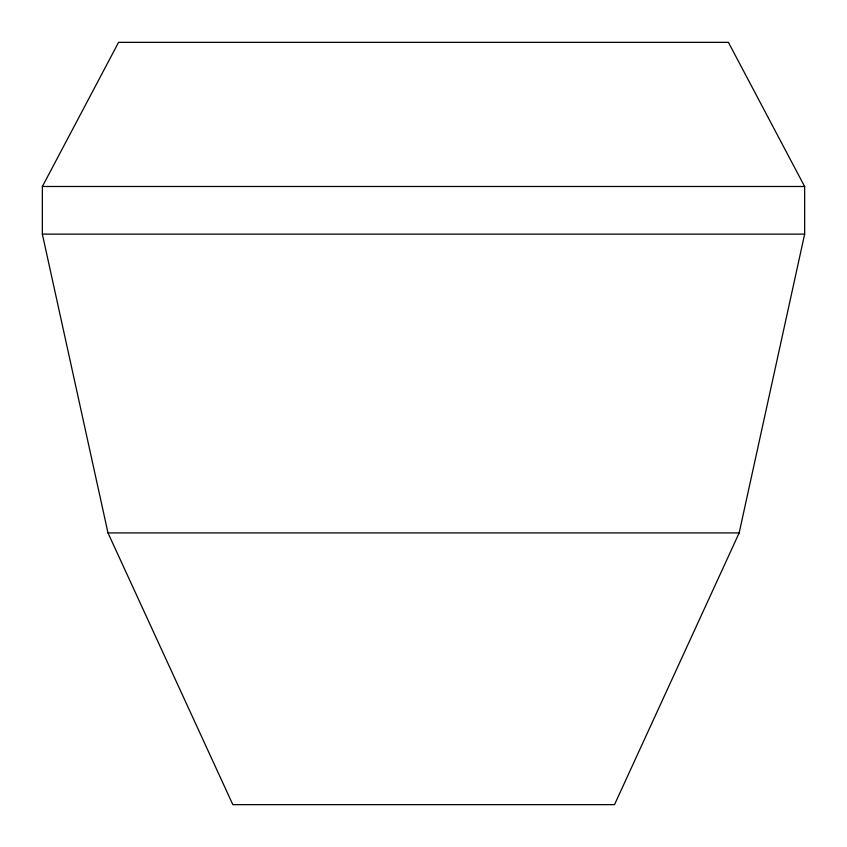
<?xml version="1.0" encoding="UTF-8"?>
<svg xmlns="http://www.w3.org/2000/svg" width="847" height="847" viewBox="0 0 847 847"><rect width="100%" height="100%" fill="white"/><g stroke="black" fill="none" stroke-linecap="round" stroke-linejoin="round"><path stroke-width="1.27" d="M739.156 532.922L804.65 234.121L42.35 234.121L107.993 532.922L232.84 804.65L614.509 804.65L739.156 532.922L107.993 532.922M42.35 186.552L118.58 42.35L728.42 42.35L804.65 186.552M804.65 234.185L804.65 186.488L42.35 186.488L42.35 234.185"/></g></svg>
